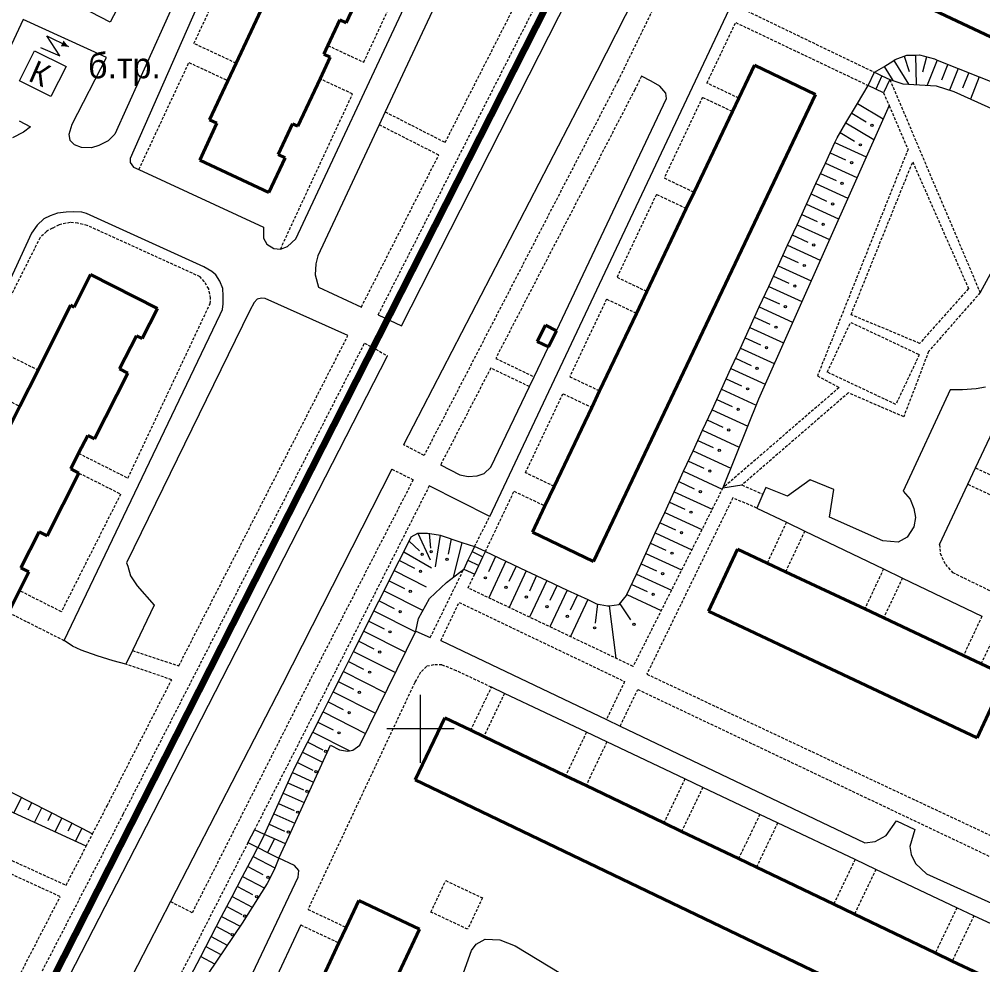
# Model space of a CAD drawing. Extents: x 1000 to 4000, y -5000 to -1000.
# Drawn here: x 2729 to 2899.4, y -2641.8 to -2474.5 of the extents above; entities that cross this region are included whole.
import ezdxf
from ezdxf.enums import TextEntityAlignment as Align

# ---------------------------------------------------------------- set-up
doc = ezdxf.new("R2010")
doc.units = 0
doc.header["$MEASUREMENT"] = 0
doc.linetypes.add('DASHED', pattern=[0.75, 0.5, -0.25])
for name, color, linetype in [('1', 7, 'CONTINUOUS'), ('16', 7, 'CONTINUOUS'), ('17', 7, 'CONTINUOUS'), ('24', 7, 'CONTINUOUS'), ('25', 7, 'CONTINUOUS'), ('37', 7, 'CONTINUOUS'), ('40', 7, 'CONTINUOUS'), ('6', 7, 'CONTINUOUS'), ('границы команд_1', 10, 'CONTINUOUS')]:
    doc.layers.add(name, color=color, linetype=linetype)
doc.styles.get("Standard").update_dxf_attribs({"font": 'txt', "height": 0.2})

msp = doc.modelspace()

# ---------------------------------------------------------------- linework, layer by layer
at = {"layer": '1', "color": 253, "linetype": 'Continuous', "lineweight": 0}
for p, q in [((2800, -2606.06), (2800, -2594.02)), ((2805.96, -2600), (2794.04, -2600))]:
    msp.add_line(p, q, dxfattribs=at)
at = {"layer": '16', "color": 253, "linetype": 'Continuous', "lineweight": 0}
for p, q in [((2736.24, -2481.01), (2733.91, -2477.45)), ((2733.91, -2477.45), (2737.74, -2479.37)), ((2729.09, -2485.39), (2731.75, -2480.08)), ((2731.75, -2480.08), (2737.31, -2482.86)), ((2732.81, -2479.54), (2736.24, -2481.01)), ((2737.31, -2482.86), (2734.65, -2488.17)), ((2734.65, -2488.17), (2729.09, -2485.39))]:
    msp.add_line(p, q, dxfattribs=at)
msp.add_solid([(2737.74, -2479.37), (2736.41, -2479.3), (2736.87, -2478.31)], dxfattribs=at)
at = {"layer": '24', "color": 253, "linetype": 'Continuous', "lineweight": 0}
for p, q in [((2865.12, -2417.07), (2831.17, -2483.76)), ((2780.32, -2427.14), (2748.64, -2499.18)), ((2772.52, -2435.69), (2745.93, -2494.87)), ((2796.62, -2528.72), (2834.62, -2454.07)), ((2777.95, -2513.38), (2805.06, -2455.33)), ((2812.23, -2562.47), (2856.49, -2468.67)), ((2802.04, -2473.17), (2793.74, -2490.9)), ((2729.72, -2474.54), (2722.82, -2489.28)), ((2744.45, -2481.29), (2729.72, -2474.54)), ((2738.41, -2493.08), (2744.45, -2481.29)), ((2831.17, -2483.76), (2797, -2549.79)), ((2840.77, -2485.45), (2839.07, -2484.59)), ((2842.33, -2486.36), (2840.77, -2485.45)), ((2843.37, -2487.59), (2842.33, -2486.36)), ((2824.05, -2529.62), (2843.5, -2488.56)), ((2843.5, -2488.56), (2843.37, -2487.59)), ((2729.02, -2492.5), (2731.04, -2493.55)), ((2793.74, -2490.9), (2792.67, -2493.19)), ((2731.04, -2493.55), (2729.8, -2494.48)), ((2737.86, -2494.87), (2738.41, -2493.08)), ((2792.67, -2493.19), (2781.81, -2516.39)), ((2729.8, -2494.48), (2727.86, -2495.49)), ((2738.02, -2495.95), (2737.86, -2494.87)), ((2738.79, -2496.73), (2738.02, -2495.95)), ((2745.93, -2494.87), (2744.76, -2496.03)), ((2740.03, -2497.19), (2738.79, -2496.73)), ((2741.82, -2497.27), (2740.03, -2497.19)), ((2743.13, -2496.88), (2741.82, -2497.27)), ((2744.76, -2496.03), (2743.13, -2496.88)), ((2748.64, -2499.18), (2748.64, -2499.88)), ((2748.64, -2499.88), (2749.26, -2500.66)), ((2749.26, -2500.66), (2750.2, -2501.09)), ((2750.2, -2501.09), (2772.21, -2511.29)), ((2734.5, -2509.28), (2733.37, -2509.84)), ((2735.8, -2508.83), (2734.5, -2509.28)), ((2737.32, -2508.66), (2735.8, -2508.83)), ((2738.62, -2508.6), (2737.32, -2508.66)), ((2740.09, -2508.66), (2738.62, -2508.6)), ((2740.93, -2508.88), (2740.09, -2508.66)), ((2761.68, -2518.3), (2740.93, -2508.88)), ((2732.19, -2510.92), (2731.23, -2512.33)), ((2733.37, -2509.84), (2732.19, -2510.92)), ((2772.21, -2511.29), (2772.21, -2513.23)), ((2731.23, -2512.33), (2705.87, -2567.21)), ((2772.21, -2513.23), (2772.83, -2514.31)), ((2772.83, -2514.31), (2774.07, -2515.09)), ((2775.23, -2515.16), (2776.47, -2514.7)), ((2776.47, -2514.7), (2777.95, -2513.38)), ((2774.07, -2515.09), (2775.23, -2515.16)), ((2781.81, -2516.39), (2781.5, -2517.79)), ((2781.5, -2517.79), (2781.34, -2519.73)), ((2763.09, -2519.15), (2761.68, -2518.3)), ((2763.77, -2519.72), (2763.09, -2519.15)), ((2764.5, -2520.84), (2763.77, -2519.72)), ((2781.34, -2519.73), (2781.97, -2521.9)), ((2765.01, -2522.14), (2764.5, -2520.84)), ((2765.12, -2523.44), (2765.01, -2522.14)), ((2781.97, -2521.9), (2789.53, -2525.42)), ((2764.96, -2525.87), (2765.07, -2524.85)), ((2765.07, -2524.85), (2765.12, -2523.44)), ((2770.55, -2524.63), (2769.82, -2526.04)), ((2771.11, -2524.06), (2770.55, -2524.63)), ((2771.85, -2523.84), (2771.11, -2524.06)), ((2772.52, -2523.89), (2771.85, -2523.84)), ((2787.16, -2530.46), (2772.52, -2523.89)), ((2769.82, -2526.04), (2747.99, -2570.66)), ((2764.59, -2526.74), (2764.96, -2525.87)), ((2736.96, -2584.41), (2764.59, -2526.74)), ((2792.51, -2526.8), (2796.62, -2528.72)), ((2820.08, -2537.77), (2822.62, -2532.48)), ((2751.56, -2617.24), (2794.16, -2534.05)), ((2819.25, -2539.5), (2820.08, -2537.77)), ((2812.43, -2553.72), (2819.25, -2539.5)), ((2893.66, -2540.04), (2885.36, -2558.01)), ((2895.86, -2540.04), (2893.66, -2540.04)), ((2898.27, -2539.91), (2895.86, -2540.04)), ((2898.14, -2553.88), (2905.03, -2539.2)), ((2899.89, -2539.59), (2898.27, -2539.91)), ((2803.54, -2553.36), (2806.97, -2555.09)), ((2811.26, -2554.89), (2812.43, -2553.72)), ((2896.78, -2556.77), (2898.14, -2553.88)), ((2794.94, -2554.09), (2775.55, -2592.26)), ((2806.97, -2555.09), (2808.4, -2555.41)), ((2808.4, -2555.41), (2810.02, -2555.28)), ((2810.02, -2555.28), (2811.26, -2554.89)), ((2812.23, -2562.47), (2801.54, -2557.06)), ((2853.45, -2557.43), (2856.84, -2556.89)), ((2868.88, -2555.97), (2864.86, -2558.89)), ((2873.1, -2557.72), (2868.88, -2555.97)), ((2891.77, -2567.44), (2896.78, -2556.77)), ((2860.51, -2558.53), (2859.47, -2560.97)), ((2861.03, -2557.33), (2860.51, -2558.53)), ((2864.86, -2558.89), (2861.03, -2557.33)), ((2872.32, -2562.59), (2873.1, -2557.72)), ((2885.36, -2558.01), (2886.59, -2559.43)), ((2886.59, -2559.43), (2887.24, -2561.06)), ((2859.47, -2560.97), (2864.7, -2563.49)), ((2887.24, -2561.06), (2887.5, -2562.62)), ((2864.7, -2563.49), (2867.94, -2565.05)), ((2881.73, -2566.75), (2872.32, -2562.59)), ((2887.5, -2562.62), (2887.24, -2564.3)), ((2867.94, -2565.05), (2881.87, -2571.75)), ((2887.24, -2564.3), (2886.07, -2566.12)), ((2884.46, -2567.01), (2881.73, -2566.75)), ((2886.07, -2566.12), (2884.46, -2567.01)), ((2747.99, -2570.66), (2748.25, -2571.25)), ((2748.25, -2571.25), (2748.7, -2572.95)), ((2881.87, -2571.75), (2885.22, -2573.36)), ((2748.7, -2572.95), (2749.88, -2574.76)), ((2885.22, -2573.36), (2899.27, -2580.12)), ((2749.88, -2574.76), (2752.88, -2578.14)), ((2752.88, -2578.14), (2749.05, -2586.18)), ((2789.25, -2602.89), (2799.18, -2582.78)), ((2799.18, -2582.78), (2801.71, -2583.88)), ((2738.43, -2585.43), (2736.96, -2584.41)), ((2803.6, -2584.39), (2832.87, -2598.37)), ((2740.01, -2586.1), (2738.43, -2585.43)), ((2742.83, -2587.12), (2740.01, -2586.1)), ((2749.05, -2586.18), (2747.91, -2588.59)), ((2745.65, -2588.02), (2742.83, -2587.12)), ((2747.91, -2588.59), (2745.65, -2588.02)), ((2775.55, -2592.26), (2755.78, -2630.59)), ((2814.84, -2593.77), (2812.53, -2592.68)), ((2829.33, -2600.64), (2814.84, -2593.77)), ((2832.87, -2598.37), (2835.3, -2599.53)), ((2835.3, -2599.53), (2878.58, -2620.2)), ((2832.95, -2602.35), (2829.33, -2600.64)), ((2776.09, -2620.37), (2784.06, -2602.89)), ((2784.06, -2602.89), (2785.68, -2603.73)), ((2788.02, -2603.8), (2789.25, -2602.89)), ((2846.75, -2608.89), (2832.95, -2602.35)), ((2785.68, -2603.73), (2787.11, -2603.99)), ((2787.11, -2603.99), (2788.02, -2603.8)), ((2849.9, -2610.38), (2846.75, -2608.89)), ((2860, -2615.16), (2849.9, -2610.38)), ((2863.15, -2616.65), (2860, -2615.16)), ((2876.85, -2623.14), (2863.15, -2616.65)), ((2882.34, -2618.9), (2884.16, -2616.3)), ((2884.16, -2616.3), (2887.41, -2617.86)), ((2729.67, -2659.63), (2751.56, -2617.24)), ((2887.41, -2617.86), (2886.5, -2620.85)), ((2878.58, -2620.2), (2880.39, -2619.94)), ((2880.39, -2619.94), (2882.34, -2618.9)), ((2886.5, -2620.85), (2886.76, -2622.28)), ((2777.71, -2624.23), (2774.92, -2622.93)), ((2880.53, -2624.88), (2876.85, -2623.14)), ((2886.76, -2622.28), (2887.53, -2623.84)), ((2778.49, -2625.07), (2777.71, -2624.23)), ((2778.36, -2626.24), (2778.49, -2625.07)), ((2894.85, -2631.67), (2880.53, -2624.88)), ((2887.53, -2623.84), (2889.48, -2625.66)), ((2764.49, -2655.52), (2778.36, -2626.24)), ((2889.48, -2625.66), (2908.39, -2634.23)), ((2755.78, -2630.59), (2743.02, -2655.34)), ((2897.85, -2633.09), (2894.85, -2631.67)), ((2908.85, -2638.3), (2897.85, -2633.09)), ((2778.81, -2634.72), (2771.88, -2649.47))]:
    msp.add_line(p, q, dxfattribs=at)
at = {"layer": '24', "color": 253, "linetype": 'DASHED', "lineweight": 0}
for p, q in [((2861.75, -2430.45), (2834.89, -2485.46)), ((2759.92, -2478.81), (2776.52, -2443.3)), ((2792.51, -2526.8), (2832.13, -2448.96)), ((2789.95, -2482.12), (2799.14, -2462.41)), ((2804.35, -2496.3), (2818.75, -2468.02)), ((2857.08, -2472.75), (2880.27, -2483.91)), ((2850.64, -2485.8), (2855.73, -2475.1)), ((2855.73, -2475.1), (2879.16, -2486.24)), ((2767.39, -2482.3), (2759.92, -2478.81)), ((2783.62, -2479.17), (2789.95, -2482.12)), ((2750.2, -2501.09), (2759.04, -2482.17)), ((2759.04, -2482.17), (2765.94, -2485.39)), ((2787.97, -2487.74), (2782.23, -2485.07)), ((2834.89, -2485.46), (2800.63, -2551.66)), ((2839.07, -2484.59), (2837.88, -2486.99)), ((2882.98, -2485.18), (2898.96, -2522.88)), ((2837.88, -2486.99), (2813.29, -2534.51)), ((2856.27, -2488.48), (2850.64, -2485.8)), ((2775.23, -2515.16), (2787.97, -2487.74)), ((2849.85, -2488.35), (2843.08, -2502.6)), ((2855.14, -2490.86), (2849.85, -2488.35)), ((2881.87, -2487.52), (2882.84, -2489.77)), ((2882.84, -2489.77), (2886.2, -2497.54)), ((2793.74, -2490.9), (2804.35, -2496.3)), ((2803.21, -2498.55), (2792.67, -2493.19)), ((2886.2, -2497.54), (2870.19, -2537.58)), ((2789.53, -2525.42), (2803.21, -2498.55)), ((2876.12, -2526.78), (2887.03, -2499.76)), ((2887.03, -2499.76), (2896.9, -2522.17)), ((2843.08, -2502.6), (2848.36, -2505.11)), ((2841.7, -2505.51), (2834.74, -2520.15)), ((2846.98, -2508.02), (2841.7, -2505.51)), ((2736.07, -2510.87), (2734.89, -2511.49)), ((2738.05, -2510.47), (2736.07, -2510.87)), ((2739.4, -2510.59), (2738.05, -2510.47)), ((2741.04, -2510.98), (2739.4, -2510.59)), ((2761.01, -2520.07), (2741.04, -2510.98)), ((2733.87, -2512.05), (2732.72, -2513.14)), ((2734.89, -2511.49), (2733.87, -2512.05)), ((2732.72, -2513.14), (2723.24, -2531.98)), ((2761.75, -2520.92), (2761.01, -2520.07)), ((2762.54, -2522.22), (2761.75, -2520.92)), ((2834.74, -2520.15), (2840.02, -2522.66)), ((2762.88, -2523.86), (2762.54, -2522.22)), ((2896.9, -2522.17), (2888.26, -2531.85)), ((2898.96, -2522.88), (2889.85, -2533.27)), ((2748.25, -2555.68), (2762.78, -2524.83)), ((2762.78, -2524.83), (2762.88, -2523.86)), ((2832.89, -2524.05), (2826.38, -2537.74)), ((2838.17, -2526.55), (2832.89, -2524.05)), ((2871.92, -2536.94), (2876.06, -2528.13)), ((2876.06, -2528.13), (2888.2, -2533.84)), ((2888.26, -2531.85), (2876.12, -2526.78)), ((2757.25, -2588.88), (2787.16, -2530.46)), ((2723.24, -2531.98), (2732.36, -2536.57)), ((2747.44, -2615.12), (2790.11, -2531.79)), ((2790.11, -2531.79), (2794.16, -2534.05)), ((2889.85, -2533.27), (2885.44, -2544.83)), ((2813.29, -2534.51), (2820.08, -2537.77)), ((2888.2, -2533.84), (2884.05, -2542.65)), ((2812.41, -2536.22), (2803.54, -2553.36)), ((2819.25, -2539.5), (2812.41, -2536.22)), ((2826.38, -2537.74), (2831.66, -2540.25)), ((2870.19, -2537.58), (2874.02, -2539.66)), ((2884.05, -2542.65), (2871.92, -2536.94)), ((2721.01, -2538.88), (2729.13, -2542.97)), ((2874.02, -2539.66), (2853.45, -2557.43)), ((2818.54, -2554.73), (2825.18, -2540.75)), ((2825.18, -2540.75), (2830.27, -2543.17)), ((2875.64, -2540.61), (2856.84, -2556.89)), ((2885.44, -2544.83), (2875.64, -2540.61)), ((2800.63, -2551.66), (2797, -2549.79)), ((2739.54, -2551.29), (2748.25, -2555.68)), ((2898.14, -2553.88), (2906.35, -2557.73)), ((2739.6, -2554.79), (2746.97, -2558.5)), ((2794.94, -2554.09), (2798.7, -2555.98)), ((2823.63, -2557.15), (2818.54, -2554.73)), ((2798.7, -2555.98), (2780.16, -2592)), ((2801.54, -2557.06), (2783.79, -2592.13)), ((2856.84, -2556.89), (2860.51, -2558.53)), ((2896.78, -2556.77), (2904.99, -2560.62)), ((2746.97, -2558.5), (2736.48, -2579.32)), ((2811.46, -2568.69), (2816.54, -2558)), ((2816.54, -2558), (2821.99, -2560.59)), ((2853.45, -2557.43), (2837.59, -2588.98)), ((2855.21, -2559.18), (2840.02, -2590.36)), ((2859.47, -2560.97), (2855.21, -2559.18)), ((2809.55, -2567.78), (2812.23, -2562.47)), ((2864.7, -2563.49), (2861.3, -2570.7)), ((2867.94, -2565.05), (2864.56, -2572.23)), ((2891.77, -2567.44), (2891.89, -2569)), ((2891.89, -2569), (2892.8, -2570.95)), ((2801.71, -2583.88), (2807.66, -2571.76)), ((2881.87, -2571.75), (2878.54, -2578.82)), ((2892.8, -2570.95), (2894.07, -2572.36)), ((2894.07, -2572.36), (2908.47, -2579.39)), ((2808.4, -2575.11), (2809.57, -2572.66)), ((2885.22, -2573.36), (2881.9, -2580.4)), ((2736.48, -2579.32), (2729.06, -2575.57)), ((2837.59, -2588.98), (2808.4, -2575.11)), ((2803.6, -2584.39), (2806.81, -2577.67)), ((2806.81, -2577.67), (2836.08, -2591.66)), ((2727.11, -2579.44), (2736.96, -2584.41)), ((2899.27, -2580.12), (2896.01, -2587.05)), ((2899.16, -2588.53), (2902.37, -2581.73)), ((2749.05, -2586.18), (2757.25, -2588.88)), ((2755.99, -2591.34), (2747.91, -2588.59)), ((2801.05, -2588.98), (2800.01, -2590.02)), ((2802.34, -2588.72), (2801.05, -2588.98)), ((2803.77, -2588.72), (2802.34, -2588.72)), ((2806.37, -2589.76), (2803.77, -2588.72)), ((2744.57, -2613.64), (2755.99, -2591.34)), ((2800.01, -2590.02), (2798.97, -2591.84)), ((2812.53, -2592.68), (2806.37, -2589.76)), ((2840.02, -2590.36), (2915.8, -2625.93)), ((2780.16, -2592), (2759.62, -2632.57)), ((2783.79, -2592.13), (2770.64, -2617.88)), ((2798.97, -2591.84), (2780.1, -2631.97)), ((2808.88, -2600.28), (2812.53, -2592.68)), ((2836.08, -2591.66), (2832.87, -2598.37)), ((2835.3, -2599.53), (2838.4, -2593.06)), ((2838.4, -2593.06), (2913.59, -2628.73)), ((2814.84, -2593.77), (2811.19, -2601.39)), ((2829.33, -2600.64), (2825.65, -2608.32)), ((2832.95, -2602.35), (2829.26, -2610.05)), ((2846.75, -2608.89), (2843.02, -2616.66)), ((2849.9, -2610.38), (2846.17, -2618.16)), ((2725.55, -2657.51), (2747.44, -2615.12)), ((2742.01, -2618.58), (2744.57, -2613.64)), ((2860, -2615.16), (2856.24, -2622.99)), ((2708.45, -2616.92), (2736.29, -2629.68)), ((2713.4, -2616.81), (2737.32, -2627.68)), ((2863.15, -2616.65), (2859.39, -2624.5)), ((2740.89, -2620.77), (2742.01, -2618.58)), ((2769.48, -2620.15), (2754.11, -2650.22)), ((2737.32, -2627.68), (2740.89, -2620.77)), ((2876.85, -2623.14), (2873.06, -2631.05)), ((2880.53, -2624.88), (2876.72, -2632.81)), ((2801.84, -2632.43), (2804.45, -2626.88)), ((2804.45, -2626.88), (2810.94, -2629.93)), ((2722.77, -2655.86), (2736.29, -2629.68)), ((2810.94, -2629.93), (2808.33, -2635.48)), ((2759.62, -2632.57), (2755.78, -2630.59)), ((2780.1, -2631.97), (2786.84, -2635.14)), ((2894.85, -2631.67), (2891.02, -2639.67)), ((2808.33, -2635.48), (2801.84, -2632.43)), ((2897.85, -2633.09), (2894.01, -2641.1)), ((2778.81, -2634.72), (2785.56, -2637.88))]:
    msp.add_line(p, q, dxfattribs=at)
at = {"layer": '25', "color": 253, "linetype": 'Continuous', "lineweight": 0}
for p, q in [((2879.16, -2486.24), (2880.27, -2483.91)), ((2880.27, -2483.91), (2881.58, -2484.53)), ((2881.58, -2484.53), (2880.48, -2486.86)), ((2881.58, -2484.53), (2882.98, -2485.18)), ((2882.98, -2485.18), (2881.87, -2487.52)), ((2880.48, -2486.86), (2879.16, -2486.24)), ((2881.87, -2487.52), (2880.48, -2486.86)), ((2809.12, -2568.69), (2808.39, -2570.22)), ((2809.55, -2567.78), (2809.12, -2568.69)), ((2809.12, -2568.69), (2811.03, -2569.59)), ((2811.46, -2568.69), (2809.55, -2567.78)), ((2811.03, -2569.59), (2811.46, -2568.69)), ((2808.39, -2570.22), (2807.66, -2571.76)), ((2808.39, -2570.22), (2810.3, -2571.13)), ((2810.3, -2571.13), (2811.03, -2569.59)), ((2807.66, -2571.76), (2809.57, -2572.66)), ((2809.57, -2572.66), (2810.3, -2571.13)), ((2770.64, -2617.88), (2769.48, -2620.15)), ((2772.42, -2618.7), (2770.64, -2617.88)), ((2769.48, -2620.15), (2771.22, -2621.04)), ((2772.42, -2618.7), (2771.22, -2621.04)), ((2774.15, -2619.48), (2772.42, -2618.7)), ((2774.15, -2619.48), (2772.91, -2621.9)), ((2776.09, -2620.37), (2774.15, -2619.48)), ((2771.22, -2621.04), (2772.91, -2621.9)), ((2772.91, -2621.9), (2774.92, -2622.93)), ((2774.92, -2622.93), (2776.09, -2620.37))]:
    msp.add_line(p, q, dxfattribs=at)
at = {"layer": '37', "color": 253, "linetype": 'Continuous', "lineweight": 0}
for p, q in [((2881.92, -2482.91), (2883.68, -2481.82)), ((2883.68, -2481.82), (2883.93, -2481.67)), ((2883.68, -2481.82), (2886.26, -2486.02)), ((2883.93, -2481.67), (2886.01, -2480.89)), ((2885.51, -2481.08), (2886.4, -2483.77)), ((2886.01, -2480.89), (2887.5, -2480.85)), ((2887.5, -2480.85), (2888.21, -2480.83)), ((2887.5, -2480.85), (2887.65, -2486.1)), ((2888.21, -2480.83), (2890.87, -2481.54)), ((2889.47, -2481.17), (2888.75, -2483.89)), ((2891.37, -2481.74), (2889.59, -2486.21)), ((2890.87, -2481.54), (2891.37, -2481.74)), ((2891.37, -2481.74), (2895.08, -2483.22)), ((2880.27, -2483.91), (2881.92, -2482.91)), ((2881.98, -2482.87), (2883.51, -2485.36)), ((2893.22, -2482.48), (2892.12, -2485.27)), ((2895.08, -2483.22), (2893.55, -2487.08)), ((2895.08, -2483.22), (2898.8, -2484.7)), ((2896.94, -2483.96), (2895.83, -2486.74)), ((2882.98, -2485.18), (2885.28, -2485.97)), ((2898.8, -2484.7), (2897.23, -2488.65)), ((2898.8, -2484.7), (2902.52, -2486.17)), ((2877.27, -2489.41), (2879.16, -2486.24)), ((2885.28, -2485.97), (2891.18, -2486.29)), ((2891.18, -2486.29), (2894.3, -2487.33)), ((2894.3, -2487.33), (2905.85, -2492.53)), ((2882.84, -2489.77), (2859.77, -2541.69)), ((2875.22, -2492.85), (2877.27, -2489.41)), ((2877.27, -2489.41), (2881.8, -2492.12)), ((2876.24, -2491.13), (2878.82, -2492.67)), ((2873.65, -2495.47), (2875.22, -2492.85)), ((2875.22, -2492.85), (2880.16, -2495.8)), ((2873.25, -2496.33), (2873.65, -2495.47)), ((2874.19, -2494.56), (2876.76, -2496.1)), ((2871.58, -2499.96), (2873.25, -2496.33)), ((2873.25, -2496.33), (2878.8, -2498.88)), ((2872.42, -2498.15), (2875.14, -2499.4)), ((2869.91, -2503.6), (2871.58, -2499.96)), ((2871.58, -2499.96), (2877.17, -2502.53)), ((2870.75, -2501.78), (2873.47, -2503.03)), ((2868.24, -2507.23), (2869.91, -2503.6)), ((2869.91, -2503.6), (2875.55, -2506.19)), ((2869.08, -2505.41), (2871.8, -2506.67)), ((2866.57, -2510.87), (2868.24, -2507.23)), ((2868.24, -2507.23), (2873.92, -2509.84)), ((2867.41, -2509.05), (2870.13, -2510.3)), ((2864.9, -2514.5), (2866.57, -2510.87)), ((2866.57, -2510.87), (2872.3, -2513.5)), ((2865.74, -2512.68), (2868.46, -2513.94)), ((2863.23, -2518.14), (2864.9, -2514.5)), ((2864.9, -2514.5), (2870.67, -2517.15)), ((2864.07, -2516.32), (2866.79, -2517.57)), ((2861.56, -2521.77), (2863.23, -2518.14)), ((2863.23, -2518.14), (2869.05, -2520.81)), ((2862.39, -2519.95), (2865.12, -2521.2)), ((2859.89, -2525.4), (2861.56, -2521.77)), ((2861.56, -2521.77), (2867.42, -2524.47)), ((2860.72, -2523.59), (2863.45, -2524.84)), ((2858.22, -2529.04), (2859.89, -2525.4)), ((2859.89, -2525.4), (2865.8, -2528.12)), ((2859.05, -2527.22), (2861.78, -2528.47)), ((2856.55, -2532.67), (2858.22, -2529.04)), ((2858.22, -2529.04), (2864.18, -2531.78)), ((2857.38, -2530.86), (2860.11, -2532.11)), ((2854.88, -2536.31), (2856.55, -2532.67)), ((2856.55, -2532.67), (2862.55, -2535.43)), ((2855.71, -2534.49), (2858.44, -2535.74)), ((2853.21, -2539.94), (2854.88, -2536.31)), ((2854.88, -2536.31), (2860.93, -2539.09)), ((2854.04, -2538.12), (2856.77, -2539.38)), ((2851.54, -2543.58), (2853.21, -2539.94)), ((2853.21, -2539.94), (2859.34, -2542.76)), ((2852.37, -2541.76), (2855.1, -2543.01)), ((2859.77, -2541.69), (2853.45, -2557.43)), ((2849.87, -2547.21), (2851.54, -2543.58)), ((2851.54, -2543.58), (2857.85, -2546.48)), ((2850.7, -2545.39), (2853.43, -2546.65)), ((2848.2, -2550.84), (2849.87, -2547.21)), ((2849.87, -2547.21), (2856.36, -2550.19)), ((2849.03, -2549.03), (2851.76, -2550.28)), ((2846.52, -2554.48), (2848.2, -2550.84)), ((2848.2, -2550.84), (2854.86, -2553.91)), ((2847.36, -2552.66), (2850.09, -2553.91)), ((2844.85, -2558.11), (2846.52, -2554.48)), ((2846.52, -2554.48), (2853.36, -2557.62)), ((2845.69, -2556.3), (2848.41, -2557.55)), ((2843.18, -2561.75), (2844.85, -2558.11)), ((2844.85, -2558.11), (2851.56, -2561.2)), ((2844.02, -2559.93), (2846.74, -2561.18)), ((2841.51, -2565.38), (2843.18, -2561.75)), ((2843.18, -2561.75), (2849.76, -2564.77)), ((2842.35, -2563.57), (2845.07, -2564.82)), ((2798.36, -2566.09), (2799.53, -2565.44)), ((2799.53, -2565.44), (2801.71, -2570.13)), ((2799.53, -2565.44), (2799.53, -2565.44)), ((2799.53, -2565.44), (2801.22, -2565.44)), ((2801.22, -2565.44), (2803.17, -2565.7)), ((2801.5, -2565.48), (2801.75, -2568.08)), ((2803.49, -2565.8), (2802.61, -2571.36)), ((2803.17, -2565.7), (2803.49, -2565.8)), ((2803.49, -2565.8), (2807.3, -2567.05)), ((2839.84, -2569.02), (2841.51, -2565.38)), ((2841.51, -2565.38), (2847.96, -2568.35)), ((2797.16, -2568.47), (2798.36, -2566.09)), ((2798, -2566.81), (2799.83, -2568.57)), ((2805.4, -2566.43), (2804.86, -2569.15)), ((2807.3, -2567.05), (2805.74, -2573.26)), ((2807.3, -2567.05), (2809.55, -2567.78)), ((2840.68, -2567.2), (2843.4, -2568.45)), ((2795.36, -2572.04), (2797.16, -2568.47)), ((2797.05, -2568.7), (2801.91, -2571.57)), ((2811.46, -2568.69), (2815.08, -2570.39)), ((2838.17, -2572.65), (2839.84, -2569.02)), ((2839.84, -2569.02), (2846.17, -2571.92)), ((2796.26, -2570.25), (2798.94, -2571.61)), ((2813.27, -2569.54), (2811.99, -2572.25)), ((2815.08, -2570.39), (2812.05, -2576.84)), ((2815.08, -2570.39), (2818.7, -2572.09)), ((2839.01, -2570.84), (2841.73, -2572.09)), ((2793.56, -2575.61), (2795.36, -2572.04)), ((2795.36, -2572.04), (2801.01, -2574.89)), ((2804.6, -2574.14), (2807.66, -2571.76)), ((2816.89, -2571.24), (2815.61, -2573.95)), ((2818.7, -2572.09), (2815.66, -2578.56)), ((2818.7, -2572.09), (2822.32, -2573.78)), ((2794.46, -2573.83), (2797.14, -2575.18)), ((2801.61, -2577), (2804.6, -2574.14)), ((2820.51, -2572.93), (2819.24, -2575.65)), ((2822.32, -2573.78), (2819.28, -2580.27)), ((2822.32, -2573.78), (2825.94, -2575.48)), ((2836.5, -2576.29), (2838.17, -2572.65)), ((2838.17, -2572.65), (2844.37, -2575.5)), ((2791.76, -2579.18), (2793.56, -2575.61)), ((2793.56, -2575.61), (2800.45, -2579.09)), ((2824.13, -2574.63), (2822.86, -2577.35)), ((2825.94, -2575.48), (2822.89, -2581.99)), ((2825.94, -2575.48), (2829.56, -2577.18)), ((2837.34, -2574.47), (2840.06, -2575.72)), ((2792.66, -2577.4), (2795.34, -2578.75)), ((2799.66, -2580.51), (2801.61, -2577)), ((2827.75, -2576.33), (2826.48, -2579.05)), ((2829.56, -2577.18), (2826.5, -2583.71)), ((2829.56, -2577.18), (2831.09, -2577.9)), ((2835.12, -2578.03), (2836.42, -2576.47)), ((2836.42, -2576.47), (2836.5, -2576.29)), ((2836.5, -2576.29), (2842.57, -2579.08)), ((2789.96, -2582.76), (2791.76, -2579.18)), ((2791.76, -2579.18), (2799.12, -2582.89)), ((2831.31, -2577.94), (2830.89, -2581.31)), ((2831.09, -2577.9), (2833.04, -2578.29)), ((2833.04, -2578.29), (2833.36, -2578.25)), ((2833.36, -2578.25), (2835.12, -2578.03)), ((2833.36, -2578.25), (2834.52, -2587.52)), ((2835.22, -2577.9), (2837.15, -2580.75)), ((2790.86, -2580.97), (2793.54, -2582.32)), ((2799.18, -2582.78), (2799.66, -2580.51)), ((2788.16, -2586.33), (2789.96, -2582.76)), ((2789.96, -2582.76), (2797.35, -2586.48)), ((2789.06, -2584.54), (2791.74, -2585.89)), ((2786.36, -2589.9), (2788.16, -2586.33)), ((2788.16, -2586.33), (2795.58, -2590.07)), ((2787.26, -2588.11), (2789.93, -2589.46)), ((2784.55, -2593.47), (2786.36, -2589.9)), ((2786.36, -2589.9), (2793.81, -2593.66)), ((2785.45, -2591.68), (2788.13, -2593.03)), ((2782.75, -2597.04), (2784.55, -2593.47)), ((2784.55, -2593.47), (2792.04, -2597.24)), ((2783.65, -2595.26), (2786.33, -2596.61)), ((2780.95, -2600.61), (2782.75, -2597.04)), ((2782.75, -2597.04), (2790.27, -2600.83)), ((2781.85, -2598.83), (2784.53, -2600.18)), ((2779.15, -2604.18), (2780.95, -2600.61)), ((2780.95, -2600.61), (2787.49, -2603.91)), ((2780.05, -2602.4), (2782.73, -2603.75)), ((2777.59, -2607.27), (2779.15, -2604.18)), ((2779.15, -2604.18), (2782.66, -2605.95)), ((2778.25, -2605.97), (2780.93, -2607.32)), ((2720.32, -2607.56), (2740.13, -2617.61)), ((2775.72, -2611.41), (2777.37, -2607.76)), ((2777.37, -2607.76), (2777.59, -2607.27)), ((2777.37, -2607.76), (2781.07, -2609.44)), ((2740.89, -2620.77), (2717.22, -2609.98)), ((2776.54, -2609.59), (2779.28, -2610.82)), ((2774.07, -2615.05), (2775.72, -2611.41)), ((2775.72, -2611.41), (2779.41, -2613.08)), ((2728.07, -2614.93), (2729.46, -2612.2)), ((2730.6, -2614.37), (2731.24, -2613.1)), ((2774.89, -2613.23), (2777.63, -2614.47)), ((2731.71, -2616.59), (2733.03, -2614.01)), ((2734.13, -2616.24), (2734.81, -2614.91)), ((2772.42, -2618.7), (2774.07, -2615.05)), ((2774.07, -2615.05), (2777.75, -2616.72)), ((2735.36, -2618.25), (2736.59, -2615.82)), ((2737.7, -2618.06), (2738.38, -2616.72)), ((2773.24, -2616.87), (2775.97, -2618.11)), ((2738.98, -2619.9), (2740.16, -2617.62)), ((2740.13, -2617.61), (2742.01, -2618.58)), ((2770.4, -2622.61), (2771.22, -2621.04)), ((2768.54, -2626.15), (2770.4, -2622.61)), ((2770.4, -2622.61), (2774.25, -2624.62)), ((2774.92, -2622.93), (2774.11, -2624.98)), ((2769.47, -2624.38), (2772.13, -2625.77)), ((2774.11, -2624.98), (2772.86, -2627.39)), ((2766.69, -2629.69), (2768.54, -2626.15)), ((2768.54, -2626.15), (2772.37, -2628.16)), ((2767.62, -2627.92), (2770.27, -2629.31)), ((2772.86, -2627.39), (2768.47, -2634.39)), ((2764.83, -2633.24), (2766.69, -2629.69)), ((2766.69, -2629.69), (2770.24, -2631.55)), ((2765.76, -2631.47), (2768.42, -2632.86)), ((2762.98, -2636.78), (2764.83, -2633.24)), ((2764.83, -2633.24), (2768.09, -2634.94)), ((2768.47, -2634.39), (2756.8, -2651.59)), ((2763.91, -2635.01), (2766.32, -2636.27)), ((2761.12, -2640.32), (2762.98, -2636.78)), ((2762.98, -2636.78), (2765.83, -2638.28)), ((2762.05, -2638.55), (2764.7, -2639.94)), ((2759.27, -2643.87), (2761.12, -2640.32)), ((2761.12, -2640.32), (2763.57, -2641.61))]:
    msp.add_line(p, q, dxfattribs=at)
for centre in [(2879.83, -2493.29), (2877.77, -2496.73), (2876.22, -2499.91), (2874.54, -2503.54), (2872.87, -2507.18), (2871.2, -2510.81), (2869.53, -2514.45), (2867.86, -2518.08), (2866.19, -2521.72), (2864.52, -2525.35), (2862.85, -2528.99), (2861.18, -2532.62), (2859.51, -2536.25), (2857.84, -2539.89), (2856.17, -2543.52), (2854.5, -2547.16), (2852.83, -2550.79), (2851.16, -2554.43), (2849.49, -2558.06), (2847.82, -2561.7), (2846.14, -2565.33), (2800.28, -2569.16), (2801.88, -2568.69), (2844.47, -2568.96), (2804.69, -2570.07), (2799.99, -2572.15), (2842.8, -2572.6), (2811.47, -2573.32), (2798.19, -2575.73), (2815.1, -2575.02), (2841.13, -2576.23), (2818.72, -2576.72), (2796.39, -2579.3), (2822.34, -2578.42), (2825.96, -2580.11), (2794.59, -2582.87), (2830.77, -2582.16), (2837.73, -2581.54), (2792.79, -2586.44), (2790.99, -2590.01), (2789.18, -2593.58), (2787.38, -2597.16), (2785.58, -2600.73), (2783.21, -2604.01), (2781.53, -2607.62), (2779.94, -2611.08), (2778.29, -2614.77), (2776.64, -2618.29), (2773.01, -2626.29), (2771.03, -2629.71), (2768.89, -2633.14), (2766.71, -2636.43)]:
    msp.add_circle(centre, 0.2, dxfattribs=at)
at = {"layer": '40', "color": 253, "linetype": 'Continuous', "lineweight": 0}
for p, q in [((2752.28, -2461.29), (2745.09, -2475.04)), ((2745.09, -2475.04), (2734.67, -2469.59)), ((2901.09, -2518.96), (2898.96, -2522.88)), ((2809.85, -2638.14), (2811.41, -2637.23)), ((2811.41, -2637.23), (2814, -2637.36)), ((2814, -2637.36), (2816.73, -2638.4)), ((2809, -2639.24), (2809.85, -2638.14)), ((2816.73, -2638.4), (2834.39, -2649.05)), ((2803.03, -2656), (2809, -2639.24))]:
    msp.add_line(p, q, dxfattribs=at)
at = {"layer": '6', "color": 253, "linetype": 'Continuous', "lineweight": 40}
for p, q in [((2915.93, -2484.84), (2867.79, -2462.01)), ((2791.98, -2464.12), (2786.84, -2475.15)), ((2767.39, -2482.3), (2773.31, -2469.63)), ((2785.74, -2474.64), (2783.62, -2479.17)), ((2786.84, -2475.15), (2785.74, -2474.64)), ((2783.62, -2479.17), (2782.91, -2480.69)), ((2765.94, -2485.39), (2767.39, -2482.3)), ((2784.03, -2481.21), (2782.23, -2485.07)), ((2782.91, -2480.69), (2784.03, -2481.21)), ((2856.27, -2488.48), (2859.03, -2482.67)), ((2859.03, -2482.67), (2869.86, -2487.82)), ((2762.7, -2492.33), (2765.94, -2485.39)), ((2782.23, -2485.07), (2778.32, -2493.45)), ((2869.86, -2487.82), (2830.6, -2570.41)), ((2855.14, -2490.86), (2856.27, -2488.48)), ((2763.98, -2492.92), (2762.7, -2492.33)), ((2848.36, -2505.11), (2855.14, -2490.86)), ((2760.94, -2499.43), (2763.98, -2492.92)), ((2777.36, -2493.01), (2774.81, -2498.47)), ((2778.32, -2493.45), (2777.36, -2493.01)), ((2776.03, -2499.04), (2773.18, -2505.14)), ((2774.81, -2498.47), (2776.03, -2499.04)), ((2773.18, -2505.14), (2760.94, -2499.43)), ((2846.98, -2508.02), (2848.36, -2505.11)), ((2840.02, -2522.66), (2846.98, -2508.02)), ((2738.75, -2525.44), (2741.64, -2519.69)), ((2741.64, -2519.69), (2753.49, -2525.67)), ((2838.17, -2526.55), (2840.02, -2522.66)), ((2732.36, -2536.57), (2738.12, -2525.12)), ((2738.12, -2525.12), (2738.75, -2525.44)), ((2753.49, -2525.67), (2750.79, -2531.01)), ((2831.66, -2540.25), (2838.17, -2526.55)), ((2822.07, -2528.64), (2820.64, -2531.49)), ((2824.05, -2529.62), (2822.07, -2528.64)), ((2822.62, -2532.48), (2824.05, -2529.62)), ((2749.76, -2530.49), (2746.79, -2536.37)), ((2750.79, -2531.01), (2749.76, -2530.49)), ((2820.64, -2531.49), (2822.62, -2532.48)), ((2729.13, -2542.97), (2732.36, -2536.57)), ((2746.79, -2536.37), (2748.23, -2537.1)), ((2748.23, -2537.1), (2742.36, -2548.74)), ((2830.27, -2543.17), (2831.66, -2540.25)), ((2726.66, -2547.89), (2729.13, -2542.97)), ((2823.63, -2557.15), (2830.27, -2543.17)), ((2741.14, -2548.12), (2739.54, -2551.29)), ((2742.36, -2548.74), (2741.14, -2548.12)), ((2739.54, -2551.29), (2738.15, -2554.05)), ((2739.6, -2554.79), (2734, -2565.9)), ((2738.15, -2554.05), (2739.6, -2554.79)), ((2821.99, -2560.59), (2823.63, -2557.15)), ((2819.77, -2565.26), (2821.99, -2560.59)), ((2732.56, -2565.17), (2729.33, -2571.56)), ((2734, -2565.9), (2732.56, -2565.17)), ((2830.6, -2570.41), (2819.77, -2565.26)), ((2850.89, -2579.23), (2856.07, -2568.23)), ((2856.07, -2568.23), (2861.3, -2570.7)), ((2861.3, -2570.7), (2864.56, -2572.23)), ((2730.73, -2572.26), (2729.06, -2575.57)), ((2729.33, -2571.56), (2730.73, -2572.26)), ((2864.56, -2572.23), (2878.54, -2578.82)), ((2729.06, -2575.57), (2727.11, -2579.44)), ((2898.4, -2601.62), (2850.89, -2579.23)), ((2878.54, -2578.82), (2881.9, -2580.4)), ((2881.9, -2580.4), (2896.01, -2587.05)), ((2896.01, -2587.05), (2899.16, -2588.53)), ((2899.16, -2588.53), (2903.58, -2590.62)), ((2903.58, -2590.62), (2898.4, -2601.62)), ((2799.06, -2609.05), (2804.32, -2598.09)), ((2804.32, -2598.09), (2808.88, -2600.28)), ((2808.88, -2600.28), (2811.19, -2601.39)), ((2811.19, -2601.39), (2825.65, -2608.32)), ((2825.65, -2608.32), (2829.26, -2610.05)), ((2893.53, -2654.35), (2799.06, -2609.05)), ((2829.26, -2610.05), (2843.02, -2616.66)), ((2843.02, -2616.66), (2846.17, -2618.16)), ((2846.17, -2618.16), (2856.24, -2622.99)), ((2856.24, -2622.99), (2859.39, -2624.5)), ((2859.39, -2624.5), (2873.06, -2631.05)), ((2789.06, -2630.41), (2786.84, -2635.14)), ((2799.79, -2635.44), (2789.06, -2630.41)), ((2873.06, -2631.05), (2876.72, -2632.81)), ((2876.72, -2632.81), (2891.02, -2639.67)), ((2769.66, -2699.64), (2799.79, -2635.44)), ((2786.84, -2635.14), (2785.56, -2637.88)), ((2785.56, -2637.88), (2778.63, -2652.64)), ((2891.02, -2639.67), (2894.01, -2641.1)), ((2894.01, -2641.1), (2898.78, -2643.39))]:
    msp.add_line(p, q, dxfattribs=at)
at = {"layer": 'границы команд_1', "color": 6, "lineweight": 100}
msp.add_lwpolyline([(2202.96, -1885.55), (1968.34, -2278.57), (2709.12, -2695.15), (2878.09, -2362.16), (2873.74, -2354.57), (2208.14, -1883.34)], close=True, dxfattribs=at)

# ---------------------------------------------------------------- texts
at = {"layer": '17', "color": 253, "linetype": 'Continuous', "lineweight": 0}
msp.add_text('б.тр.', height=4.5, dxfattribs=at).set_placement((2747.64, -2483.24), align=Align.MIDDLE)
msp.add_text('К', height=4, rotation=336.3608, dxfattribs=at).set_placement((2732.66, -2484.13), align=Align.MIDDLE)

doc.saveas('drawing.dxf')
